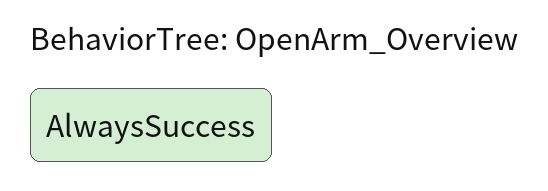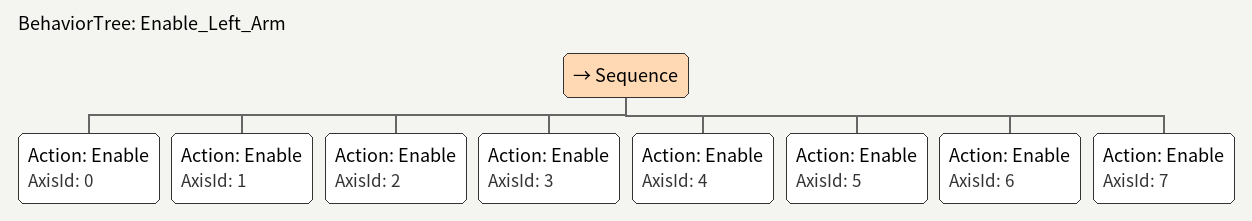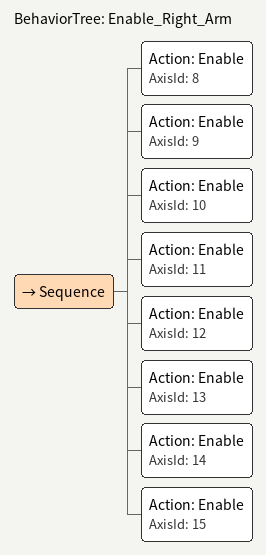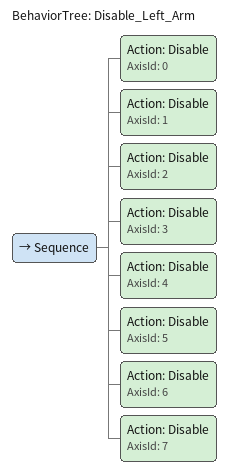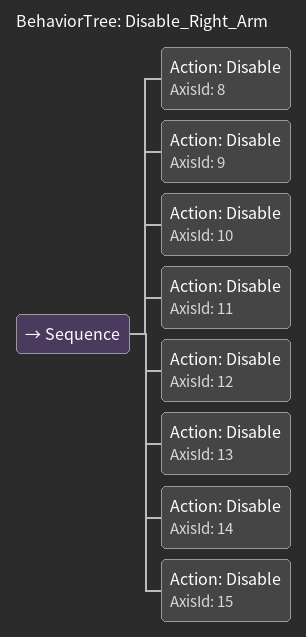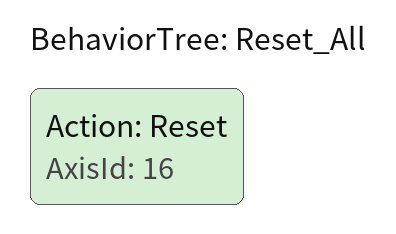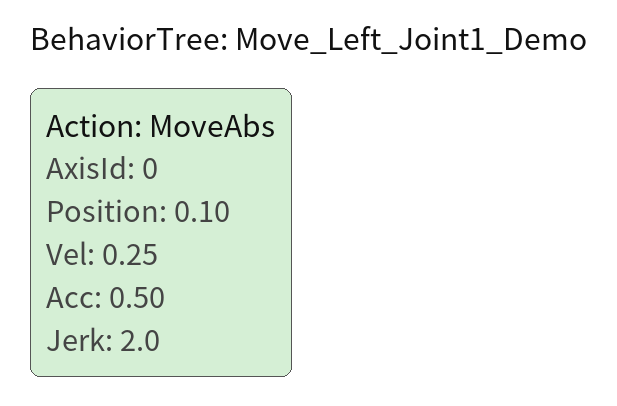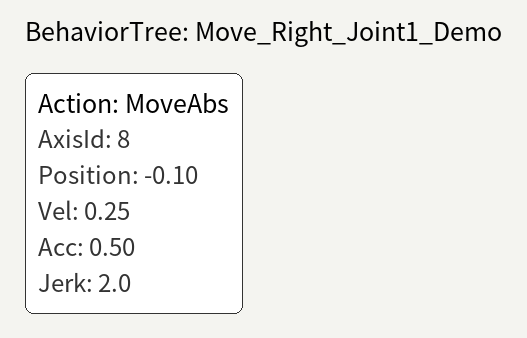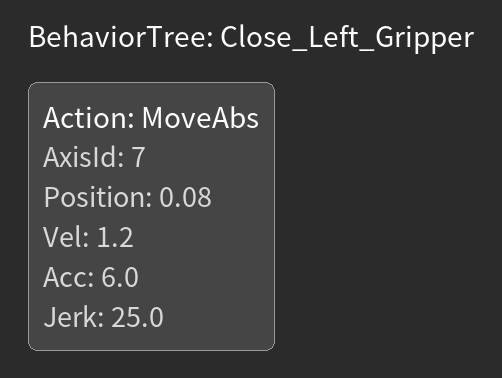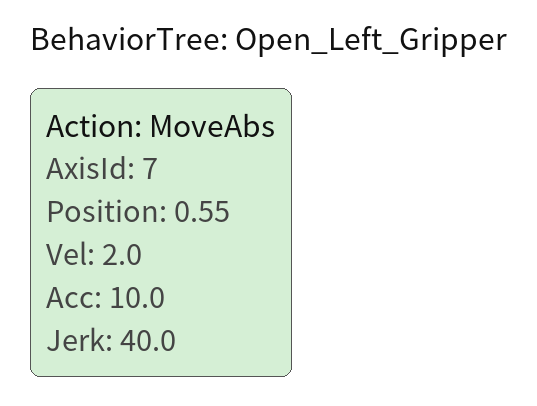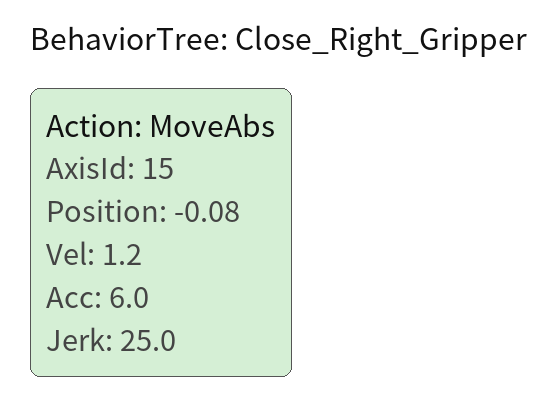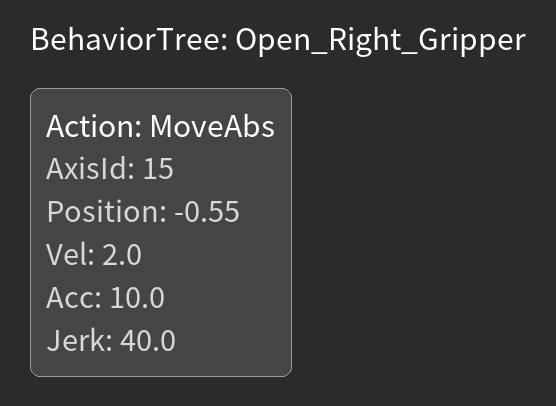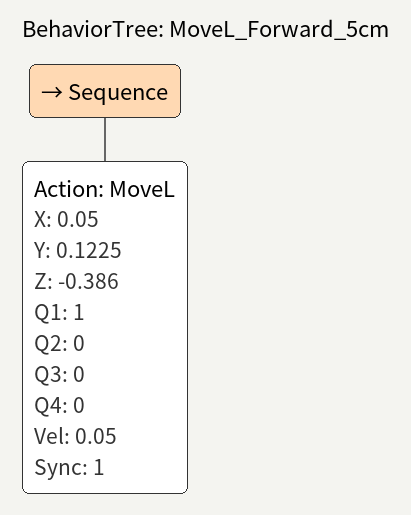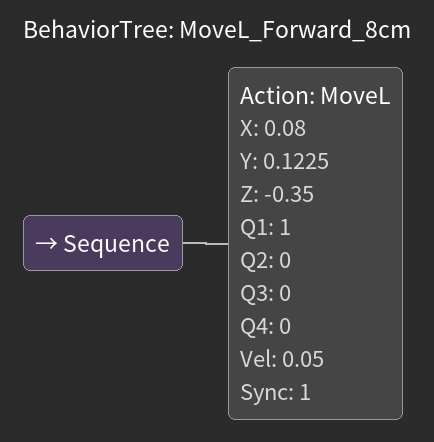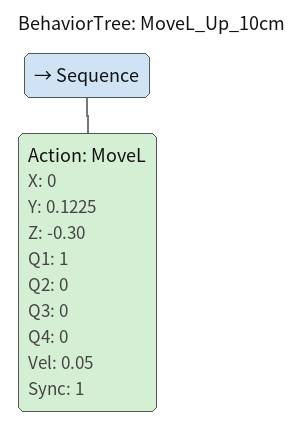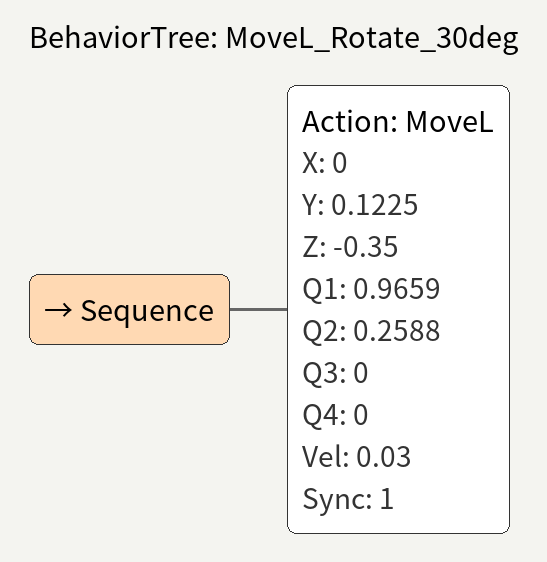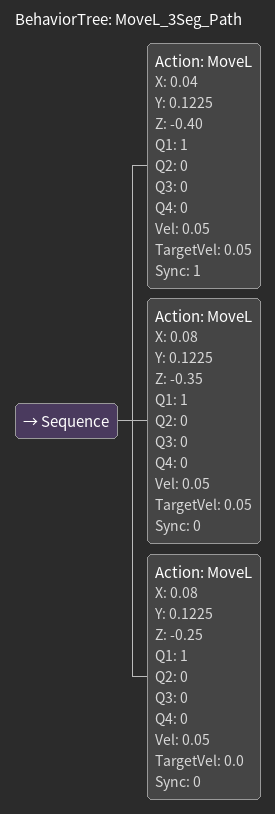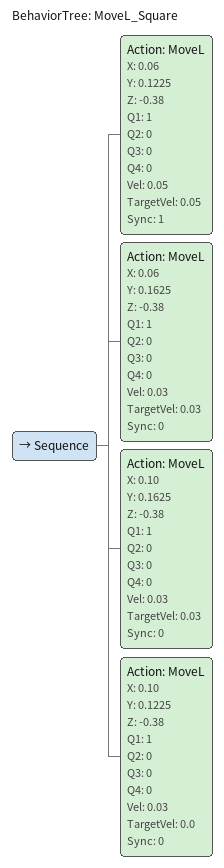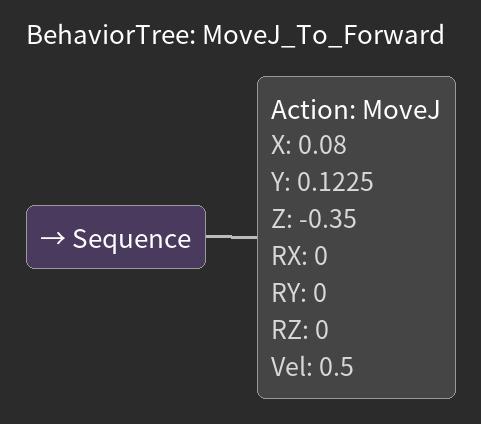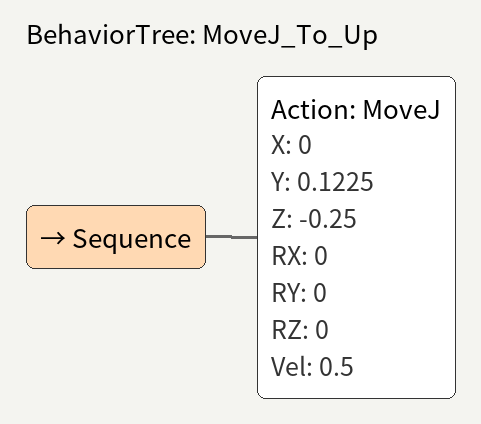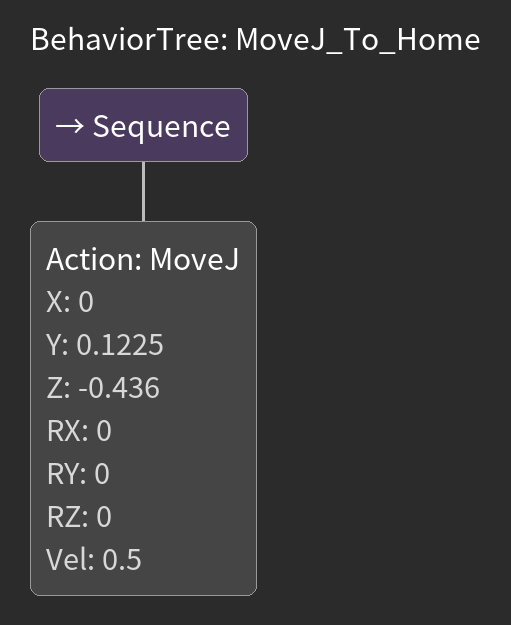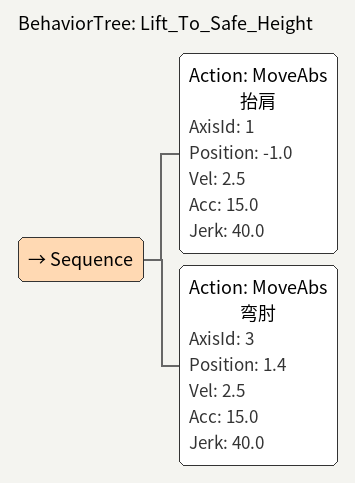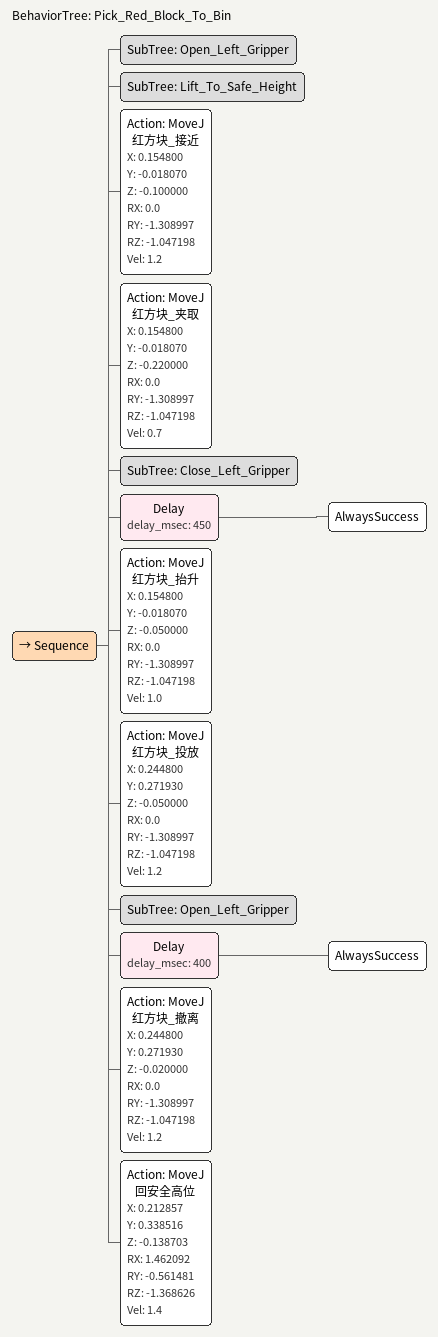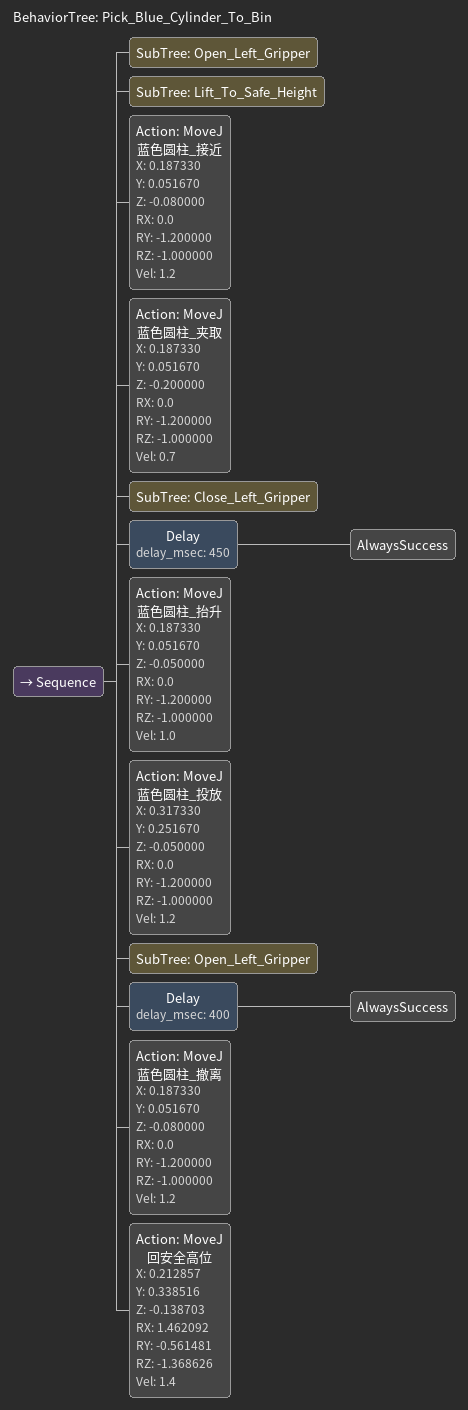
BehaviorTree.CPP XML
<BehaviorTree ID="OpenArm_Overview">
    <AlwaysSuccess/>
</BehaviorTree>

<BehaviorTree ID="Enable_Left_Arm">
    <Sequence>
        <Action ID="Enable" AxisId="0"/>
        <Action ID="Enable" AxisId="1"/>
        <Action ID="Enable" AxisId="2"/>
        <Action ID="Enable" AxisId="3"/>
        <Action ID="Enable" AxisId="4"/>
        <Action ID="Enable" AxisId="5"/>
        <Action ID="Enable" AxisId="6"/>
        <Action ID="Enable" AxisId="7"/>
    </Sequence>
</BehaviorTree>

<BehaviorTree ID="Enable_Right_Arm">
    <Sequence>
        <Action ID="Enable" AxisId="8"/>
        <Action ID="Enable" AxisId="9"/>
        <Action ID="Enable" AxisId="10"/>
        <Action ID="Enable" AxisId="11"/>
        <Action ID="Enable" AxisId="12"/>
        <Action ID="Enable" AxisId="13"/>
        <Action ID="Enable" AxisId="14"/>
        <Action ID="Enable" AxisId="15"/>
    </Sequence>
</BehaviorTree>

<BehaviorTree ID="Disable_Left_Arm">
    <Sequence>
        <Action ID="Disable" AxisId="0"/>
        <Action ID="Disable" AxisId="1"/>
        <Action ID="Disable" AxisId="2"/>
        <Action ID="Disable" AxisId="3"/>
        <Action ID="Disable" AxisId="4"/>
        <Action ID="Disable" AxisId="5"/>
        <Action ID="Disable" AxisId="6"/>
        <Action ID="Disable" AxisId="7"/>
    </Sequence>
</BehaviorTree>

<BehaviorTree ID="Disable_Right_Arm">
    <Sequence>
        <Action ID="Disable" AxisId="8"/>
        <Action ID="Disable" AxisId="9"/>
        <Action ID="Disable" AxisId="10"/>
        <Action ID="Disable" AxisId="11"/>
        <Action ID="Disable" AxisId="12"/>
        <Action ID="Disable" AxisId="13"/>
        <Action ID="Disable" AxisId="14"/>
        <Action ID="Disable" AxisId="15"/>
    </Sequence>
</BehaviorTree>

<BehaviorTree ID="Reset_All">
    <Action ID="Reset" AxisId="16"/>
</BehaviorTree>

<BehaviorTree ID="Move_Left_Joint1_Demo">
    <Action ID="MoveAbs" AxisId="0" Position="0.10" Vel="0.25" Acc="0.50" Jerk="2.0"/>
</BehaviorTree>

<BehaviorTree ID="Move_Right_Joint1_Demo">
    <Action ID="MoveAbs" AxisId="8" Position="-0.10" Vel="0.25" Acc="0.50" Jerk="2.0"/>
</BehaviorTree>

<BehaviorTree ID="Close_Left_Gripper">
    <Action ID="MoveAbs" AxisId="7" Position="0.08" Vel="1.2" Acc="6.0" Jerk="25.0"/>
</BehaviorTree>

<BehaviorTree ID="Open_Left_Gripper">
    <Action ID="MoveAbs" AxisId="7" Position="0.55" Vel="2.0" Acc="10.0" Jerk="40.0"/>
</BehaviorTree>

<BehaviorTree ID="Close_Right_Gripper">
    <Action ID="MoveAbs" AxisId="15" Position="-0.08" Vel="1.2" Acc="6.0" Jerk="25.0"/>
</BehaviorTree>

<BehaviorTree ID="Open_Right_Gripper">
    <Action ID="MoveAbs" AxisId="15" Position="-0.55" Vel="2.0" Acc="10.0" Jerk="40.0"/>
</BehaviorTree>

<BehaviorTree ID="MoveL_Forward_5cm">
    <Sequence>
        <Action ID="MoveL" X="0.05" Y="0.1225" Z="-0.386" Q1="1" Q2="0" Q3="0" Q4="0" Vel="0.05" Sync="1"/>
    </Sequence>
</BehaviorTree>

<BehaviorTree ID="MoveL_Forward_8cm">
    <Sequence>
        <Action ID="MoveL" X="0.08" Y="0.1225" Z="-0.35" Q1="1" Q2="0" Q3="0" Q4="0" Vel="0.05" Sync="1"/>
    </Sequence>
</BehaviorTree>

<BehaviorTree ID="MoveL_Up_10cm">
    <Sequence>
        <Action ID="MoveL" X="0" Y="0.1225" Z="-0.30" Q1="1" Q2="0" Q3="0" Q4="0" Vel="0.05" Sync="1"/>
    </Sequence>
</BehaviorTree>

<BehaviorTree ID="MoveL_Rotate_30deg">
    <Sequence>
        <Action ID="MoveL" X="0" Y="0.1225" Z="-0.35" Q1="0.9659" Q2="0.2588" Q3="0" Q4="0" Vel="0.03" Sync="1"/>
    </Sequence>
</BehaviorTree>

<BehaviorTree ID="MoveL_3Seg_Path">
    <Sequence>
        <Action ID="MoveL" X="0.04" Y="0.1225" Z="-0.40" Q1="1" Q2="0" Q3="0" Q4="0" Vel="0.05" TargetVel="0.05" Sync="1"/>
        <Action ID="MoveL" X="0.08" Y="0.1225" Z="-0.35" Q1="1" Q2="0" Q3="0" Q4="0" Vel="0.05" TargetVel="0.05" Sync="0"/>
        <Action ID="MoveL" X="0.08" Y="0.1225" Z="-0.25" Q1="1" Q2="0" Q3="0" Q4="0" Vel="0.05" TargetVel="0.0" Sync="0"/>
    </Sequence>
</BehaviorTree>

<BehaviorTree ID="MoveL_Square">
    <Sequence>
        <Action ID="MoveL" X="0.06" Y="0.1225" Z="-0.38" Q1="1" Q2="0" Q3="0" Q4="0" Vel="0.05" TargetVel="0.05" Sync="1"/>
        <Action ID="MoveL" X="0.06" Y="0.1625" Z="-0.38" Q1="1" Q2="0" Q3="0" Q4="0" Vel="0.03" TargetVel="0.03" Sync="0"/>
        <Action ID="MoveL" X="0.10" Y="0.1625" Z="-0.38" Q1="1" Q2="0" Q3="0" Q4="0" Vel="0.03" TargetVel="0.03" Sync="0"/>
        <Action ID="MoveL" X="0.10" Y="0.1225" Z="-0.38" Q1="1" Q2="0" Q3="0" Q4="0" Vel="0.03" TargetVel="0.0" Sync="0"/>
    </Sequence>
</BehaviorTree>

<BehaviorTree ID="MoveJ_To_Forward">
    <Sequence>
        <Action ID="MoveJ" X="0.08" Y="0.1225" Z="-0.35" RX="0" RY="0" RZ="0" Vel="0.5"/>
    </Sequence>
</BehaviorTree>

<BehaviorTree ID="MoveJ_To_Up">
    <Sequence>
        <Action ID="MoveJ" X="0" Y="0.1225" Z="-0.25" RX="0" RY="0" RZ="0" Vel="0.5"/>
    </Sequence>
</BehaviorTree>

<BehaviorTree ID="MoveJ_To_Home">
    <Sequence>
        <Action ID="MoveJ" X="0" Y="0.1225" Z="-0.436" RX="0" RY="0" RZ="0" Vel="0.5"/>
    </Sequence>
</BehaviorTree>

<BehaviorTree ID="Lift_To_Safe_Height">
    <Sequence>
        <Action ID="MoveAbs" name="抬肩" AxisId="1" Position="-1.0" Vel="2.5" Acc="15.0" Jerk="40.0"/>
        <Action ID="MoveAbs" name="弯肘" AxisId="3" Position="1.4" Vel="2.5" Acc="15.0" Jerk="40.0"/>
    </Sequence>
</BehaviorTree>

<BehaviorTree ID="Pick_Red_Block_To_Bin">
    <Sequence>
        <SubTree ID="Open_Left_Gripper"/>
        <SubTree ID="Lift_To_Safe_Height"/>
        <Action ID="MoveJ" name="红方块_接近" X="0.154800" Y="-0.018070" Z="-0.100000" RX="0.0" RY="-1.308997" RZ="-1.047198" Vel="1.2"/>
        <Action ID="MoveJ" name="红方块_夹取" X="0.154800" Y="-0.018070" Z="-0.220000" RX="0.0" RY="-1.308997" RZ="-1.047198" Vel="0.7"/>
        <SubTree ID="Close_Left_Gripper"/>
        <Delay delay_msec="450">
            <AlwaysSuccess/>
        </Delay>
        <Action ID="MoveJ" name="红方块_抬升" X="0.154800" Y="-0.018070" Z="-0.050000" RX="0.0" RY="-1.308997" RZ="-1.047198" Vel="1.0"/>
        <Action ID="MoveJ" name="红方块_投放" X="0.244800" Y="0.271930" Z="-0.050000" RX="0.0" RY="-1.308997" RZ="-1.047198" Vel="1.2"/>
        <SubTree ID="Open_Left_Gripper"/>
        <Delay delay_msec="400">
            <AlwaysSuccess/>
        </Delay>
        <Action ID="MoveJ" name="红方块_撤离" X="0.244800" Y="0.271930" Z="-0.020000" RX="0.0" RY="-1.308997" RZ="-1.047198" Vel="1.2"/>
        <Action ID="MoveJ" name="回安全高位" X="0.212857" Y="0.338516" Z="-0.138703" RX="1.462092" RY="-0.561481" RZ="-1.368626" Vel="1.4"/>
    </Sequence>
</BehaviorTree>

<BehaviorTree ID="Pick_Blue_Cylinder_To_Bin">
    <Sequence>
        <SubTree ID="Open_Left_Gripper"/>
        <SubTree ID="Lift_To_Safe_Height"/>
        <Action ID="MoveJ" name="蓝色圆柱_接近" X="0.187330" Y="0.051670" Z="-0.080000" RX="0.0" RY="-1.200000" RZ="-1.000000" Vel="1.2"/>
        <Action ID="MoveJ" name="蓝色圆柱_夹取" X="0.187330" Y="0.051670" Z="-0.200000" RX="0.0" RY="-1.200000" RZ="-1.000000" Vel="0.7"/>
        <SubTree ID="Close_Left_Gripper"/>
        <Delay delay_msec="450">
            <AlwaysSuccess/>
        </Delay>
        <Action ID="MoveJ" name="蓝色圆柱_抬升" X="0.187330" Y="0.051670" Z="-0.050000" RX="0.0" RY="-1.200000" RZ="-1.000000" Vel="1.0"/>
        <Action ID="MoveJ" name="蓝色圆柱_投放" X="0.317330" Y="0.251670" Z="-0.050000" RX="0.0" RY="-1.200000" RZ="-1.000000" Vel="1.2"/>
        <SubTree ID="Open_Left_Gripper"/>
        <Delay delay_msec="400">
            <AlwaysSuccess/>
        </Delay>
        <Action ID="MoveJ" name="蓝色圆柱_撤离" X="0.187330" Y="0.051670" Z="-0.080000" RX="0.0" RY="-1.200000" RZ="-1.000000" Vel="1.2"/>
        <Action ID="MoveJ" name="回安全高位" X="0.212857" Y="0.338516" Z="-0.138703" RX="1.462092" RY="-0.561481" RZ="-1.368626" Vel="1.4"/>
    </Sequence>
</BehaviorTree>
